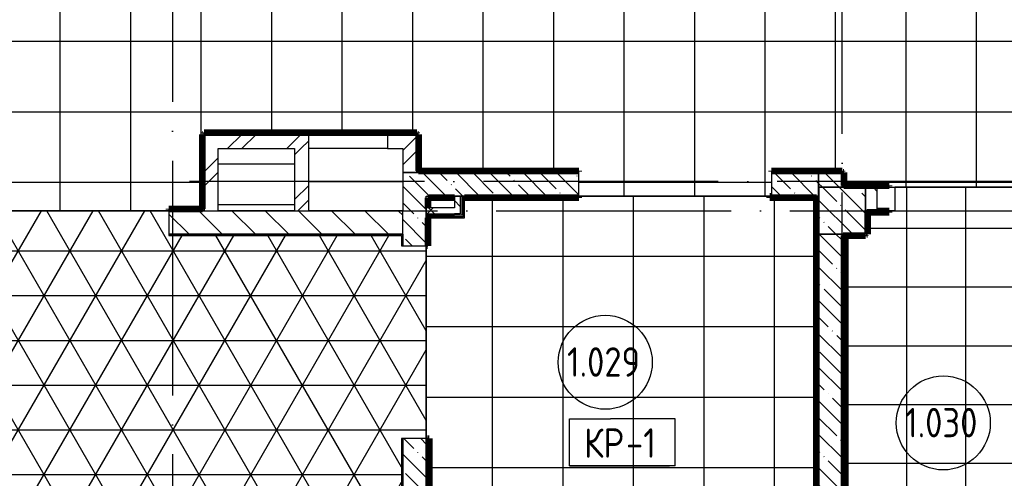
# Model space of a CAD drawing. Header units: millimetres. Extents: x -4370 to 196781, y -4577 to 61202.
# Drawn here: x 97900 to 106281, y 33497 to 37402 of the extents above; entities that cross this region are included whole.
import ezdxf

# ---------------------------------------------------------------- set-up
doc = ezdxf.new("R2010")
doc.units = ezdxf.units.MM
doc.linetypes.add('ADSK_Линия сетки', pattern=[2500, 2000, -250, 0, -250])
for name, color, linetype, lineweight in [('A-AREA-____-IDEN', 2, 'Continuous', 20), ('A-FLOR-____-IDEN', 11, 'Continuous', 20), ('A-FLOR-____-OTLN', 192, 'Continuous', 9), ('A-FLOR-____-PATT', 8, 'Continuous', 9), ('A-WALL-____-MCUT', 113, 'Continuous', 9), ('A-WALL-____-PATT', 111, 'Continuous', 9), ('A-WALL-FNSH-MCUT', 113, 'Continuous', 9), ('I-WALL-____-OTLN', 2, 'Continuous', 9), ('S-COLS-____-MCUT', 52, 'Continuous', 9), ('S-COLS-____-OTLN', 52, 'Continuous', 9), ('S-GRID-____-OTLN', 1, 'Continuous', 9)]:
    doc.layers.add(name, color=color, linetype=linetype, lineweight=lineweight)
doc.styles.add('GOST Common_1', font='GOST_Common.ttf', dxfattribs={"width": 0.9, "height": 250})
pattern_1 = [(135, (0, 0), (-141.42136, -141.42136), [])]
pattern_2 = [(135, (0, 0), (-142.5612, -142.5612), []), (135, (142.56, 0), (-142.5612, -142.5612), [252.016, -50.403, 3.353, -47.05])]
pattern_3 = [(45, (0, 0), (-251.4472, 251.4472), []), (45, (0, 381), (-251.4472, 251.4472), [])]
pattern_4 = [(45, (0, 0), (-141.42136, 141.42136), []), (135, (0, 0), (-141.42136, -141.42136), [])]

# ---------------------------------------------------------------- blocks, each defined once
blk = doc.blocks.new('0083_СОШ675_АР_R22_rvt-1-О_АИ_ПП_0_000_Целиком')
at = {"layer": 'A-WALL-____-PATT', "lineweight": 5}
h = blk.add_hatch(dxfattribs=at)
h.set_pattern_fill('FP_7', color=10, style=0, pattern_type=2)
h.set_pattern_definition(pattern_3)
h.paths.add_polyline_path([(99590, 36304.9), (100360, 36304.9), (100360, 36424.9), (99470, 36424.9), (99470, 36304.9)])
h.paths.add_polyline_path([(101160, 36304.9), (101160, 36424.9), (101030, 36424.9), (101030, 36304.9)])
h = blk.add_hatch(dxfattribs=at)
h.set_pattern_fill('FP_7', color=10, style=0, pattern_type=2)
h.set_pattern_definition(pattern_3)
h.paths.add_polyline_path([(101280, 36100), (101280, 36424.9), (101160, 36424.9), (101160, 36100)])
h = blk.add_hatch(dxfattribs=at)
h.set_pattern_fill('FP_7', color=10, style=0, pattern_type=2)
h.set_pattern_definition(pattern_3)
h.paths.add_polyline_path([(99590, 35775), (99590, 36304.9), (99470, 36304.9), (99470, 35775)])
h = blk.add_hatch(dxfattribs=at)
h.set_pattern_fill('FP_7', color=10, style=0, pattern_type=2)
h.set_pattern_definition(pattern_3)
h.paths.add_polyline_path([(100360, 35775), (100360, 36304.9), (100240, 36304.9), (100240, 35775)])
h = blk.add_hatch(dxfattribs=at)
h.set_pattern_fill('FP_3', color=10, style=0, pattern_type=2)
h.set_pattern_definition(pattern_2)
h.paths.add_polyline_path([(101347.4, 26225), (101360, 26225), (101360, 33835), (101160, 33835), (101160, 26225)])
h.paths.add_polyline_path([(101360, 35475), (101360, 36100), (101160, 36100), (101160, 35475), (101347.4, 35475)])
h = blk.add_hatch(dxfattribs=at)
h.set_pattern_fill('FP_3', color=10, style=0, pattern_type=2)
h.set_pattern_definition(pattern_2)
h.paths.add_polyline_path([(102589.3, 35900), (102660, 35900), (102660, 36100), (101360, 36100), (101360, 35900), (101968.3, 35900)])
h.paths.add_polyline_path([(104700, 35900), (104700, 36100), (104300, 36100), (104300, 35900), (104452.1, 35900)])
h = blk.add_hatch(dxfattribs=at)
h.set_pattern_fill('FP_3', color=10, style=0, pattern_type=2)
h.set_pattern_definition(pattern_2)
h.paths.add_polyline_path([(104762.6, 26425), (104900, 26425), (104900, 28125), (104700, 28125), (104700, 26425)])
h.paths.add_polyline_path([(104900, 28525), (104900, 32325), (104700, 32325), (104700, 28525)])
h.paths.add_polyline_path([(104900, 32725), (104900, 35575), (104700, 35575), (104700, 32725)])
h.paths.add_polyline_path([(104900, 35975), (104900, 36100), (104700, 36100), (104700, 35975)])
h = blk.add_hatch(dxfattribs=at)
h.set_pattern_fill('FP_4', color=10, style=0, pattern_type=2)
h.set_pattern_definition(pattern_1)
h.paths.add_polyline_path([(113850, 35774.9), (113850, 35974.9), (113800, 35974.9), (113800, 35774.9)])
h.paths.add_polyline_path([(113400, 35774.9), (113400, 35974.9), (108380, 35974.9), (108380, 35774.9), (109070, 35774.9), (109070, 35894.9), (109370, 35894.9), (109370, 35774.9), (111282.6, 35774.9)])
h.paths.add_polyline_path([(106605, 35774.9), (107280, 35774.9), (107280, 35974.9), (106450, 35974.9), (106450, 35774.9), (106485, 35774.9)])
h.paths.add_polyline_path([(105100, 35774.9), (105200, 35774.9), (105200, 35974.9), (105100, 35974.9)])
h = blk.add_hatch(dxfattribs=at)
h.set_pattern_fill('FP_56', color=252, style=0, pattern_type=2)
h.set_pattern_definition(pattern_4)
h.paths.add_polyline_path([(101650.2, 35749.3), (101650.2, 35900), (101600.2, 35900), (101600.2, 35749.3)])
h = blk.add_hatch(dxfattribs=at)
h.set_pattern_fill('FP_56', color=252, style=0, pattern_type=2)
h.set_pattern_definition(pattern_4)
h.paths.add_polyline_path([(101600.2, 35749.3), (101600.2, 35799.3), (101360, 35799.3), (101360, 35749.3)])
h = blk.add_hatch(dxfattribs=at)
h.set_pattern_fill('FP_4', color=10, style=0, pattern_type=2)
h.set_pattern_definition(pattern_1)
h.paths.add_polyline_path([(100726.4, 35575), (101160, 35575), (101160, 35775), (99170.1, 35775), (99170.1, 35575), (100105.5, 35575)])
h.paths.add_polyline_path([(96500, 35575), (96500, 35775), (92750, 35775), (92750, 35575), (96379.8, 35575)])
h.paths.add_polyline_path([(96900, 35575), (97170.1, 35575), (97170.1, 35775), (96900, 35775)])
h.paths.add_polyline_path([(92350, 35575), (92350, 35775), (88850, 35775), (88850, 35575), (88928.4, 35575)])
h.paths.add_polyline_path([(87686.5, 35575), (88450, 35575), (88450, 35775), (85400, 35775), (85400, 35575), (86444.6, 35575)])
h.paths.add_polyline_path([(83150, 35575), (83400, 35575), (83400, 35775), (83150, 35775), (83150, 35741.7)])
at = {"layer": 'S-COLS-____-OTLN', "lineweight": 5}
h = blk.add_hatch(dxfattribs=at)
h.set_pattern_fill('FP_3', color=256, style=0, pattern_type=2)
h.set_pattern_definition(pattern_2)
h.paths.add_polyline_path([(104900, 35575), (105100, 35575), (105100, 35975), (104700, 35975), (104700, 35575)])
at = {"layer": 'A-FLOR-____-OTLN', "color": 90}
for p, q in [((99590, 36175), (100240, 36175)), ((100360, 36025), (101160, 36025)), ((101400.2, 35800), (101400.2, 35885)), ((100240, 35825), (99590, 35825)), ((101600.2, 35800), (101400.2, 35800))]:
    blk.add_line(p, q, dxfattribs=at)
at = {"layer": 'A-WALL-____-MCUT', "color": 50, "lineweight": 13}
for p, q in [((100360, 36424.9), (99470, 36424.9)), ((99470, 36424.9), (99470, 36304.9)), ((100360, 36304.9), (100360, 36424.9)), ((101160, 36424.9), (101030, 36424.9)), ((101030, 36424.9), (101030, 36304.9)), ((101280, 36424.9), (101160, 36424.9)), ((101280, 36100), (101280, 36424.9)), ((99470, 36304.9), (99470, 35775)), ((99590, 36304.9), (100240, 36304.9)), ((99590, 35775), (99590, 36304.9)), ((100240, 36304.9), (100240, 35775)), ((100360, 35775), (100360, 36304.9)), ((101030, 36304.9), (101160, 36304.9)), ((101160, 36304.9), (101160, 36100)), ((101160, 36100), (101160, 35775)), ((101360, 36100), (101280, 36100)), ((102660, 36100), (101360, 36100)), ((102660, 35900), (102660, 36100)), ((104700, 36100), (104300, 36100)), ((104300, 36100), (104300, 35900)), ((104700, 36100), (104700, 35975)), ((104900, 36100), (104700, 36100)), ((104700, 35900), (104700, 36100)), ((104900, 35975), (104900, 36100)), ((105200, 35974.9), (105100, 35974.9)), ((105200, 35774.9), (105200, 35974.9)), ((101360, 35475), (101360, 35900)), ((101360, 35900), (102660, 35900)), ((101650.2, 35900), (101600.2, 35900)), ((101600.2, 35900), (101600.2, 35799.3)), ((101650.2, 35900), (101650.2, 35749.3)), ((104300, 35900), (104700, 35900)), ((101600.2, 35799.3), (101360, 35799.3)), ((101360, 35799.3), (101360, 35749.3)), ((99470, 35775), (99170.1, 35775)), ((99170.1, 35775), (99170.1, 35575)), ((100240, 35775), (99590, 35775)), ((101160, 35775), (100360, 35775)), ((101360, 35749.3), (101600.2, 35749.3)), ((101650.2, 35749.3), (101600.2, 35749.3)), ((105100, 35774.9), (105200, 35774.9)), ((99170.1, 35575), (101160, 35575)), ((101160, 35575), (101160, 35475)), ((104700, 35575), (104700, 32725)), ((104900, 32725), (104900, 35575)), ((101160, 35475), (101360, 35475)), ((101360, 33835), (101160, 33835)), ((101160, 33835), (101160, 26640)), ((101360, 26225), (101360, 33835))]:
    blk.add_line(p, q, dxfattribs=at)
at = {"layer": 'A-WALL-____-MCUT', "color": 10, "lineweight": 5}
for p, q in [((101280, 36100), (101160, 36100)), ((101160, 36100), (101280, 36100)), ((104700, 35975), (104900, 35975)), ((105100, 35974.9), (105100, 35774.9)), ((101662.7, 35900), (101662.7, 35736.8)), ((99470, 35775), (99590, 35775)), ((100240, 35775), (100360, 35775)), ((101160, 35575), (101160, 35775)), ((101360, 35736.8), (101600.2, 35736.8)), ((101650.2, 35736.8), (101600.2, 35736.8)), ((101662.7, 35736.8), (101650.2, 35736.8)), ((104900, 35575), (104700, 35575))]:
    blk.add_line(p, q, dxfattribs=at)
at = {"layer": 'A-WALL-FNSH-MCUT', "color": 90}
for p, q in [((101662.7, 35900), (101650.2, 35900)), ((101675.2, 35900), (101662.7, 35900)), ((101675.2, 35724.3), (101675.2, 35900)), ((101360, 35749.3), (101360, 35736.8)), ((101360, 35736.8), (101360, 35724.3)), ((101360, 35724.3), (101600.2, 35724.3)), ((101600.2, 35724.3), (101650.2, 35724.3)), ((101650.2, 35724.3), (101662.7, 35724.3)), ((101662.7, 35724.3), (101675.2, 35724.3))]:
    blk.add_line(p, q, dxfattribs=at)
at = {"layer": 'I-WALL-____-OTLN', "color": 90}
for p, q in [((100360, 36424.9), (101030, 36424.9)), ((101030, 36304.9), (100360, 36304.9))]:
    blk.add_line(p, q, dxfattribs=at)
at = {"layer": 'S-COLS-____-MCUT', "color": 130, "lineweight": 25}
for p, q in [((104700, 35975), (104700, 35575)), ((105100, 35975), (104900, 35975)), ((105100, 35575), (105100, 35774.9)), ((104900, 35575), (105100, 35575))]:
    blk.add_line(p, q, dxfattribs=at)
at = {"layer": 'S-COLS-____-OTLN', "color": 90}
for p, q in [((104900, 35975), (104700, 35975)), ((105100, 35774.9), (105100, 35975)), ((104700, 35575), (104900, 35575))]:
    blk.add_line(p, q, dxfattribs=at)
blk = doc.blocks.new('ADSK_Марка_Перекрытие - Типоразмер_ADSK_Марка-158127-О_АИ_ПП_0_000_Целиком')
at = {"layer": 'A-FLOR-____-IDEN'}
for p, q in [((-4.5, 4), (-1, 4)), ((-4.5, 0), (-4.5, 4)), ((4.5, 4), (-1, 4)), ((4.5, 0), (4.5, 4)), ((4.5, 0), (-4.5, 0)), ((-4.5, 0), (4, 0))]:
    blk.add_line(p, q, dxfattribs=at)
blk = doc.blocks.new('ADSK_Марка_Помещение_ОдноЗначение - Номер-159740-О_АИ_ПП_0_000_Целиком')
at = {"layer": 'A-AREA-____-IDEN'}
blk.add_circle((0, 0), 4, dxfattribs=at)

msp = doc.modelspace()

# ---------------------------------------------------------------- hatches: boundary and pattern name
at = {"layer": 'A-FLOR-____-PATT'}
h = msp.add_hatch(dxfattribs=at)
h.set_pattern_fill('FP_152', color=256, style=0, pattern_type=2)
h.set_pattern_definition([(90, (103045, 40817.5), (-600, 4e-14), []), (180, (103045, 40817.5), (-7e-14, -600), [])])
h.paths.add_polyline_path([(96899.978078, 35775), (96900.119334, 35775.035722), (96899.978078, 35784.940919)])
h.paths.add_polyline_path([(98863.572223, 35775), (99170.119334, 35775), (99170.119334, 35789.940919), (99455, 35789.940919), (99455, 36424.940333), (99460, 36424.940919), (99460, 36434.940919), (99470, 36434.940919), (99470, 36439.940919), (101280, 36439.940919), (101280, 36434.940919), (101290, 36434.940919), (101290, 36424.940919), (101295, 36424.940333), (101295, 36115), (102660.000586, 36115), (102660.000586, 35899.999414), (104300.000586, 35900), (104300.000586, 36115), (104900.000586, 36115), (104900.000586, 36110), (104910.000586, 36109.256256), (104910.000586, 36100), (104915.000586, 36099.481744), (104915.000586, 35989.940919), (105300, 35989.940919), (105300, 35974.999414), (106400, 35974.999414), (106400, 35989.940919), (107280.045848, 35989.940919), (107280.045848, 35974.999414), (108380.045848, 35974.999414), (108380.045848, 35989.940919), (108510.000848, 35989.940919), (108510.000848, 36159.94092), (108515.000848, 36159.94092), (108515.000848, 36169.94092), (108525.000848, 36169.94092), (108525.000848, 36174.94092), (108855.000848, 36174.94092), (108855.000848, 36794.940333), (108870.000848, 36794.940333), (108870.000848, 39494.940333), (108855.000848, 39494.940333), (108855.000848, 39759.966736), (102124.986674, 39759.966736), (102124.967332, 39975.023044), (101024.986674, 39975.023044), (101025.047205, 39774.966736), (101074.986674, 39774.966736), (101074.986674, 39759.966736), (98640, 39759.966736), (98640, 39774.96615), (97590, 39774.96615), (97590, 39759.966736), (93150, 39759.966736), (93149.893462, 39774.96615), (87860, 39774.96615), (87860, 39759.966736), (87720, 39759.966736), (87720, 39474.96615), (87500, 39474.96615), (87500, 36774.96615), (87720, 36774.205351), (87720, 36444.999414), (87715, 36444.999414), (87715, 36440), (96900.119334, 36440), (96900.119334, 36435), (96910.119334, 36435), (96910.119334, 36425), (96915.119334, 36424.983669), (96915.119334, 35789.940919), (97170.119334, 35789.940919), (97170.119334, 35775)])
h.paths.add_polyline_path([(102660.000586, 36099.999414), (102659.998097, 36100), (102589.266314, 36100)])
h.paths.add_polyline_path([(101029.985347, 36424.940333), (101030, 36424.940919), (100360, 36424.940919)])
h.paths.add_polyline_path([(96899.978078, 36424.999414), (96899.962671, 36425), (96780.119334, 36424.999414)])
h.paths.add_polyline_path([(91045, 38769.423044), (91005, 38769.423044), (91005, 39749.423044), (91045, 39749.423044)])
h.paths.add_polyline_path([(93005, 38769.423044), (93005, 39749.423044), (93045, 39749.423044), (93045, 38769.423044)])
h = msp.add_hatch(dxfattribs=at)
h.set_pattern_fill('FP_233', color=256, style=0, pattern_type=2)
h.set_pattern_definition([(270, (5951.86, 148625.6), (500, 3e-14), []), (0, (5951.86, 148625.6), (0, 500), [])])
h.paths.add_polyline_path([(106754.983003, 26225), (106755, 26225), (106755, 26240.000586), (107040, 26240.000586), (107040, 29999.999414), (107055, 29999.999414), (107055, 31099.999414), (107040, 31099.999414), (107040, 34889.940919), (106485, 34889.940919), (106485, 34894.940919), (106475.000586, 34894.940919), (106475, 34904.940919), (106470, 34904.940333), (106470, 35759.940919), (106400, 35759.940919), (106400, 35774.940919), (106450, 35774.940919), (106450, 35974.940333), (105350, 35974.940333), (105350, 35774.940333), (105300, 35774.940333), (105300, 35759.940919), (105114.978078, 35759.934213), (105114.978078, 35575), (105109.978078, 35575), (105109.978078, 35565), (105099.978078, 35565), (105099.978078, 35560), (104914.978078, 35560), (104914.978078, 32740), (105099.978078, 32740), (105099.978078, 32735), (105109.978078, 32735), (105109.978078, 32725), (105114.978078, 32724.999414), (105114.978078, 32324.999414), (105109.978078, 32324.999414), (105109.978078, 32315), (105099.978078, 32315), (105099.19038, 32310), (104914.978078, 32310), (104914.978078, 28540), (105099.978078, 28540), (105099.978078, 28535), (105109.978078, 28535), (105109.978078, 28525), (105114.978078, 28524.999414), (105114.978078, 28125), (105109.978078, 28125), (105109.978078, 28115), (105099.978078, 28115), (105099.978078, 28110), (104914.978078, 28110), (104914.978078, 27860.000587), (105579.978665, 27860.000587), (105579.978665, 27855.000587), (105589.978665, 27855.000587), (105589.978665, 27845.000587), (105594.978665, 27845.000001), (105594.978665, 26240.000586), (105655, 26240.000586), (105655, 26225.000586), (106314.960404, 26225.000586)])
h = msp.add_hatch(dxfattribs=at)
h.set_pattern_fill('FP_131', color=256, style=0, pattern_type=2)
h.set_pattern_definition([(0, (103125, 31187.5), (0, 600), []), (90, (103125, 31187.5), (-600, 4e-14), [])])
h.paths.add_polyline_path([(103089.978078, 27725.059667), (103089.978078, 33124.999414), (103109.999414, 33125.999414), (103110.000586, 33135), (104673.499414, 33135), (104673.499414, 33225.999414), (104683.499414, 33225.999414), (104683.499414, 35885), (104285.999414, 35885), (104285.999414, 35899.999414), (102660.000586, 35899.999414), (102660.000586, 35885), (101685.161935, 35885), (101685.161935, 35714.321324), (101375, 35714.321324), (101375, 35475), (101360, 35475), (101360, 33835), (101385, 33835), (101385, 27725.059667)])
h = msp.add_hatch(dxfattribs=at)
h.set_pattern_fill('FP_245', color=256, style=0, pattern_type=2)
h.set_pattern_definition([(0, (0, 0), (0, 381), []), (60, (0, 0), (-329.9557, 190.5), []), (120, (0, 0), (-329.9557, -190.5), [])])
h.paths.add_polyline_path([(96250, 26435), (96485, 26435), (96485, 26631.999414), (96490, 26632.000586), (96490, 26642.000586), (96500, 26642.000586), (96501.102187, 26647.000586), (97274.552282, 26647.000586), (97274.552282, 26642.000586), (97284.552282, 26642.000586), (97284.552282, 26632.000586), (97289.552282, 26631.050003), (97289.552282, 26435.000586), (100530, 26435.000586), (100530, 26640.000586), (100535, 26640.000586), (100535, 26650.000586), (100545, 26650.000586), (100545, 26655.000586), (101150, 26655.000586), (101150, 33835), (101359.999929, 33835), (101360, 35474.999414), (101150, 35475.501954), (101150, 35564.999414), (99170.119334, 35564.999414), (99170.119334, 35774.999414), (97170.119334, 35774.940919), (97169.37003, 35564.999414), (85399.978078, 35564.999414), (85399.978078, 35774.999414), (83399.978078, 35774.940919), (83399.70487, 35564.999414), (83159.978078, 35564.999414), (83159.978078, 29574.999414), (83149.978078, 29574.999414), (83149.978078, 27474.999414), (83159.978078, 27474.999414), (83159.978078, 26435.000586), (84809.551696, 26435.000586), (84809.551696, 26624.999414), (84814.551696, 26625), (84814.551696, 26635), (84824.551696, 26635), (84825.516173, 26640), (85174.551696, 26640), (85174.803599, 26635), (85184.551696, 26635), (85184.551696, 26625), (85189.551696, 26624.082925), (85189.551696, 26435.000586), (88435, 26435.000586), (88435, 26632.000586), (88440, 26632.000586), (88440, 26642.000586), (88450, 26642.000586), (88450, 26647.000586), (89224.552282, 26647.000586), (89224.552282, 26642.000586), (89234.552282, 26642.000586), (89234.552282, 26632.000586), (89239.552282, 26631.005956), (89239.552282, 26435.000586), (92335, 26435.000586), (92335, 26631.999414), (92340, 26632.000586), (92340, 26642.000586), (92350, 26642.000586), (92350, 26647.000586), (93124.552282, 26647.000586), (93124.552282, 26642.000586), (93134.552282, 26642.000586), (93134.552282, 26632.000586), (93139.552282, 26631.999414), (93139.552282, 26435), (95758.827148, 26435)])
at = {"layer": 'A-WALL-____-PATT'}
for points in [[(99460, 35775.000586), (99470, 35775.000586), (99470, 36434.940919), (99460, 36434.940919), (99460, 35784.940919)], [(101280, 36100), (101290, 36100), (101290, 36434.940919), (101280, 36434.940919), (101280, 36319.182195)], [(104910.000586, 35974.940919), (104910.000586, 36100), (104900.000586, 36100), (104900.000586, 35974.940919)], [(101685.161935, 35724.321324), (101685.161935, 35890), (101675.161935, 35890), (101675.161935, 35724.321324)], [(104690, 30400), (104700, 30400), (104700, 35900), (104690, 35900), (104690, 30543.982547)], [(101370, 35714.321324), (101685.161935, 35714.321324), (101685.161935, 35724.321324), (101370, 35724.321324)], [(105109.978078, 35565), (105109.978078, 35764.940919), (105099.978078, 35764.940919), (105099.978078, 35565)], [(105099.978078, 35565), (105099.978078, 35575), (104899.978078, 35575), (104899.978078, 35565), (105073.062374, 35565)], [(104909.978078, 32725), (104909.978078, 35565), (104899.978078, 35565), (104899.978078, 32725)]]:
    msp.add_hatch(color=7, dxfattribs=at).paths.add_polyline_path(points)
h = msp.add_hatch(color=7, dxfattribs=at)
h.paths.add_polyline_path([(101280, 36424.940919), (101280, 36434.940919), (101030, 36434.940919), (101030, 36424.940919)])
h.paths.add_polyline_path([(100360, 36424.940919), (100360, 36434.940919), (99470, 36434.940919), (99470, 36424.940919)])
h = msp.add_hatch(color=7, dxfattribs=at)
h.paths.add_polyline_path([(104910.000586, 36100), (104910.000586, 36110), (104300.000586, 36110), (104300.000586, 36100), (104900.000586, 36100)])
h.paths.add_polyline_path([(102660.000586, 36100), (102660.000586, 36110), (101290, 36110), (101290, 36100), (102589.266314, 36100)])
h = msp.add_hatch(color=7, dxfattribs=at)
h.paths.add_polyline_path([(106400, 35974.940919), (107080.000848, 35974.940919), (107080.000848, 35984.940919), (106400, 35984.940919)])
h.paths.add_polyline_path([(105300, 35974.940919), (105300, 35984.940919), (104910.000586, 35984.940919), (104910.000586, 35974.940919), (105073.062374, 35974.940919)])
h = msp.add_hatch(color=7, dxfattribs=at)
h.paths.add_polyline_path([(101968.317298, 35890), (102660.000586, 35890), (102660.000586, 35900), (101675.161935, 35900), (101675.161935, 35890), (101685.161935, 35890)])
h.paths.add_polyline_path([(104690, 35890), (104690, 35900), (104300.000586, 35900), (104300.000586, 35890), (104452.113359, 35890)])
h = msp.add_hatch(color=7, dxfattribs=at)
h.paths.add_polyline_path([(99460, 35774.940919), (99460, 35784.940919), (99170.119334, 35784.940919), (99170.119334, 35774.940919)])
h.paths.add_polyline_path([(96910.119334, 35774.940919), (97170.119334, 35774.940919), (97170.119334, 35784.940919), (96910.119334, 35784.940919)])
h = msp.add_hatch(color=7, dxfattribs=at)
h.paths.add_polyline_path([(101370, 26425.000586), (101370, 33835), (101360, 33835), (101360, 26425.000586)])
h.paths.add_polyline_path([(101360, 35475), (101370, 35475), (101370, 35724.321324), (101360, 35724.321324)])
h = msp.add_hatch(color=7, dxfattribs=at)
h.paths.add_polyline_path([(106475, 35764.940919), (106475, 35774.940919), (106450, 35774.940919), (106450, 35764.940919)])
h.paths.add_polyline_path([(105200, 35764.940919), (105200, 35774.940919), (105099.978078, 35774.940919), (105099.978078, 35764.940919), (105109.978078, 35764.940919)])
h = msp.add_hatch(color=7, dxfattribs=at)
h.paths.add_polyline_path([(83159.978078, 35564.999414), (83399.978078, 35564.999414), (83399.978078, 35574.999414), (83149.978078, 35574.999414), (83149.978078, 35564.999414)])
h.paths.add_polyline_path([(101150, 35564.999414), (101160, 35564.999414), (101160, 35574.999414), (99170.119334, 35574.999414), (99170.119334, 35564.999414), (100726.419268, 35564.999414)])
h.paths.add_polyline_path([(85399.978078, 35564.999414), (97170.119334, 35564.999414), (97170.119334, 35574.999414), (85399.978078, 35574.999414)])
h = msp.add_hatch(color=7, dxfattribs=at)
h.paths.add_polyline_path([(101150, 26640.000586), (101160, 26640.000586), (101160, 33835), (101150, 33835), (101150, 26650.000586)])
h.paths.add_polyline_path([(101160, 35475), (101160, 35564.999414), (101150, 35564.999414), (101150, 35475)])

# ---------------------------------------------------------------- linework, layer by layer
at = {"layer": 'A-FLOR-____-OTLN'}
for p, q in [((105300, 35974.999414), (106400, 35974.999414)), ((106400, 35974.940333), (105350, 35974.940333)), ((105350, 35974.940333), (105350, 35774.940333)), ((104285.999414, 35899.999414), (102660.000586, 35899.999414)), ((102660.000586, 35899.999414), (104285.999414, 35899.999414)), ((97170.119334, 35775), (99170.119334, 35775)), ((99170.119334, 35774.999414), (97170.119334, 35774.999414)), ((105350, 35774.940333), (105300, 35774.940333)), ((101360, 35475), (101360, 33835)), ((101360, 33835), (101360, 35474.999414))]:
    msp.add_line(p, q, dxfattribs=at)
at = {"layer": 'A-WALL-____-MCUT', "color": 7}
for p, q in [((99460, 36434.940919), (99460, 35784.940919)), ((100360, 36434.940919), (99460, 36434.940919)), ((99470, 35775.000586), (99470, 36424.940919)), ((99470, 36424.940919), (100360, 36424.940919)), ((100360, 36424.940919), (100360, 36434.940919)), ((101290, 36434.940919), (101030, 36434.940919)), ((101030, 36434.940919), (101030, 36424.940919)), ((101030, 36424.940919), (101280, 36424.940919)), ((101280, 36424.940919), (101280, 36100)), ((101290, 36100), (101290, 36434.940919)), ((101280, 36100), (102660.000586, 36100)), ((102660.000586, 36110), (101290, 36110)), ((102660.000586, 36100), (102660.000586, 36110)), ((104910.000586, 36110), (104300.000586, 36110)), ((104300.000586, 36110), (104300.000586, 36100)), ((104300.000586, 36100), (104910.000586, 36100)), ((104900.000586, 36100), (104900.000586, 35974.940919)), ((104910.000586, 35984.940919), (104910.000586, 36110)), ((104900.000586, 35974.940919), (105300, 35974.940919)), ((105300, 35984.940919), (104910.000586, 35984.940919)), ((105300, 35974.940919), (105300, 35984.940919)), ((102660.000586, 35900), (101675.161935, 35900)), ((101675.161935, 35900), (101675.161935, 35724.321324)), ((101685.161935, 35890), (102660.000586, 35890)), ((101685.161935, 35714.321324), (101685.161935, 35890)), ((102660.000586, 35890), (102660.000586, 35900)), ((104700, 35900), (104300.000586, 35900)), ((104300.000586, 35900), (104300.000586, 35890)), ((104300.000586, 35890), (104690, 35890)), ((104690, 35890), (104690, 30400)), ((104700, 30400), (104700, 35900)), ((99460, 35784.940919), (99170.119334, 35784.940919)), ((99170.119334, 35784.940919), (99170.119334, 35774.940919)), ((99170.119334, 35774.940919), (99460, 35774.940919)), ((99460, 35775.000586), (99470, 35775.000586)), ((101360, 35724.321324), (101360, 35475)), ((101675.161935, 35724.321324), (101360, 35724.321324)), ((101370, 35475), (101370, 35714.321324)), ((101370, 35714.321324), (101685.161935, 35714.321324)), ((105200, 35774.940919), (105099.978078, 35774.940919)), ((105099.978078, 35774.940919), (105099.978078, 35575)), ((105109.978078, 35764.940919), (105200, 35764.940919)), ((105109.978078, 35565), (105109.978078, 35764.940919)), ((105200, 35764.940919), (105200, 35774.940919)), ((101160, 35574.999414), (99170.119334, 35574.999414)), ((99170.119334, 35574.999414), (99170.119334, 35564.999414)), ((99170.119334, 35564.999414), (101150, 35564.999414)), ((101150, 35564.999414), (101150, 35475)), ((101160, 35475), (101160, 35574.999414)), ((105099.978078, 35575), (104899.978078, 35575)), ((104899.978078, 35575), (104899.978078, 32725)), ((104909.978078, 35565), (105109.978078, 35565)), ((104909.978078, 32735), (104909.978078, 35565)), ((101150, 35475), (101160, 35475)), ((101360, 35475), (101370, 35475)), ((101150, 33835), (101150, 26650.000586)), ((101160, 33835), (101150, 33835)), ((101160, 26640.000586), (101160, 33835)), ((101370, 33835), (101360, 33835)), ((101360, 33835), (101360, 26425.000586)), ((101370, 26425.000586), (101370, 33835))]:
    msp.add_line(p, q, dxfattribs=at)
at = {"layer": 'I-WALL-____-OTLN', "color": 5, "lineweight": 90}
for p, q in [((99455, 35789.940919), (99455, 36424.940919)), ((99460, 36424.940919), (99455, 36424.940919)), ((99470, 36439.940919), (101280, 36439.940919)), ((99470, 36439.940919), (99470, 36434.940919)), ((101280, 36434.940919), (101280, 36439.940919)), ((101295, 36424.940919), (101290, 36424.940919)), ((101295, 36424.940919), (101295, 36115)), ((101295, 36115), (102660.000586, 36115)), ((102660.000586, 36110), (102660.000586, 36115)), ((104300.000586, 36115), (104900.000586, 36115)), ((104300.000586, 36115), (104300.000586, 36110)), ((104900.000586, 36110), (104900.000586, 36115)), ((104915.000586, 36100), (104910.000586, 36100)), ((104915.000586, 36100), (104915.000586, 35989.940919)), ((104915.000586, 35989.940919), (105300, 35989.940919)), ((105300, 35984.940919), (105300, 35989.940919)), ((99170.119334, 35789.940919), (99455, 35789.940919)), ((99170.119334, 35789.940919), (99170.119334, 35784.940919)), ((105300, 35759.940919), (105109.978078, 35759.940919)), ((105114.978078, 35764.940919), (105114.978078, 35575)), ((105200, 35774.940919), (105300, 35774.940919)), ((105300, 35759.940919), (105300, 35774.940919)), ((105099.978078, 35560), (104909.978078, 35560)), ((104914.978078, 35565), (104914.978078, 32735)), ((105099.978078, 35560), (105099.978078, 35565)), ((105109.978078, 35575), (105114.978078, 35575))]:
    msp.add_line(p, q, dxfattribs=at)
at = {"layer": 'I-WALL-____-OTLN'}
msp.add_line((100360, 36434.940919), (101030, 36434.940919), dxfattribs=at)
at = {"layer": 'I-WALL-____-OTLN', "color": 20, "lineweight": 90}
for p, q in [((101375, 35885), (101375, 35799.320738)), ((101600.161935, 35885), (101375, 35885)), ((102660.000586, 35885), (101685.161935, 35885)), ((102660.000586, 35885), (102660.000586, 35890)), ((104285.999414, 35900), (104300.000586, 35900)), ((104285.999414, 35885), (104285.999414, 35900)), ((104683.499414, 35885), (104285.999414, 35885)), ((104683.499414, 33225.999414), (104683.499414, 35885)), ((101375, 35714.485171), (101375, 35475)), ((101375, 35475), (101370, 35475)), ((101370, 33835), (101385, 33835)), ((101385, 33835), (101385, 26225.998828))]:
    msp.add_line(p, q, dxfattribs=at)
at = {"layer": 'S-GRID-____-OTLN', "linetype": 'ADSK_Линия сетки'}
for p, q in [((99200.000667, 61202.00513), (99200.000667, -3572.657751)), ((104900.000586, -3572.657751), (104900.000586, 61202.00513)), ((156348.554077, 36025.151496), (99320, 36025.151496)), ((-3047.723308, 35775.000586), (156348.554077, 35775.000586))]:
    msp.add_line(p, q, dxfattribs=at)

# ---------------------------------------------------------------- block references
at = {"lineweight": 5}
msp.add_blockref('0083_СОШ675_АР_R22_rvt-1-О_АИ_ПП_0_000_Целиком', (0, 0), dxfattribs=at)
at = {"layer": 'A-AREA-____-IDEN', "xscale": 99.99999999999993, "yscale": 99.99999999999993, "zscale": 99.99999999999993}
for p in [(102884.194107, 34484.266776), (105761.668423, 33968.054808)]:
    msp.add_blockref('ADSK_Марка_Помещение_ОдноЗначение - Номер-159740-О_АИ_ПП_0_000_Целиком', p, dxfattribs=at)
at = {"layer": 'A-FLOR-____-IDEN', "xscale": 99.99999999999993, "yscale": 99.99999999999993, "zscale": 99.99999999999993}
msp.add_blockref('ADSK_Марка_Перекрытие - Типоразмер_ADSK_Марка-158127-О_АИ_ПП_0_000_Целиком', (103030.000293, 33603.977721), dxfattribs=at)

# ---------------------------------------------------------------- texts
at = {"layer": 'A-AREA-____-IDEN', "lineweight": 9, "char_height": 250, "width": 800.8858125, "attachment_point": 1, "style": 'GOST Common_1'}
for s, insert in [('1.029', (102558.836849, 34611.991847)), ('1.030', (105436.311166, 34095.77988))]:
    msp.add_mtext(s, dxfattribs=dict(at, insert=insert))
at = {"layer": 'A-FLOR-____-IDEN', "lineweight": 9, "char_height": 250, "attachment_point": 1, "style": 'GOST Common_1'}
for s, insert, width in [('КР', (102703.919448, 33921.815296), 432.91125), ('-1', (103061.106948, 33921.815296), 331.898625)]:
    msp.add_mtext(s, dxfattribs=dict(at, insert=insert, width=width))

doc.saveas('drawing.dxf')
